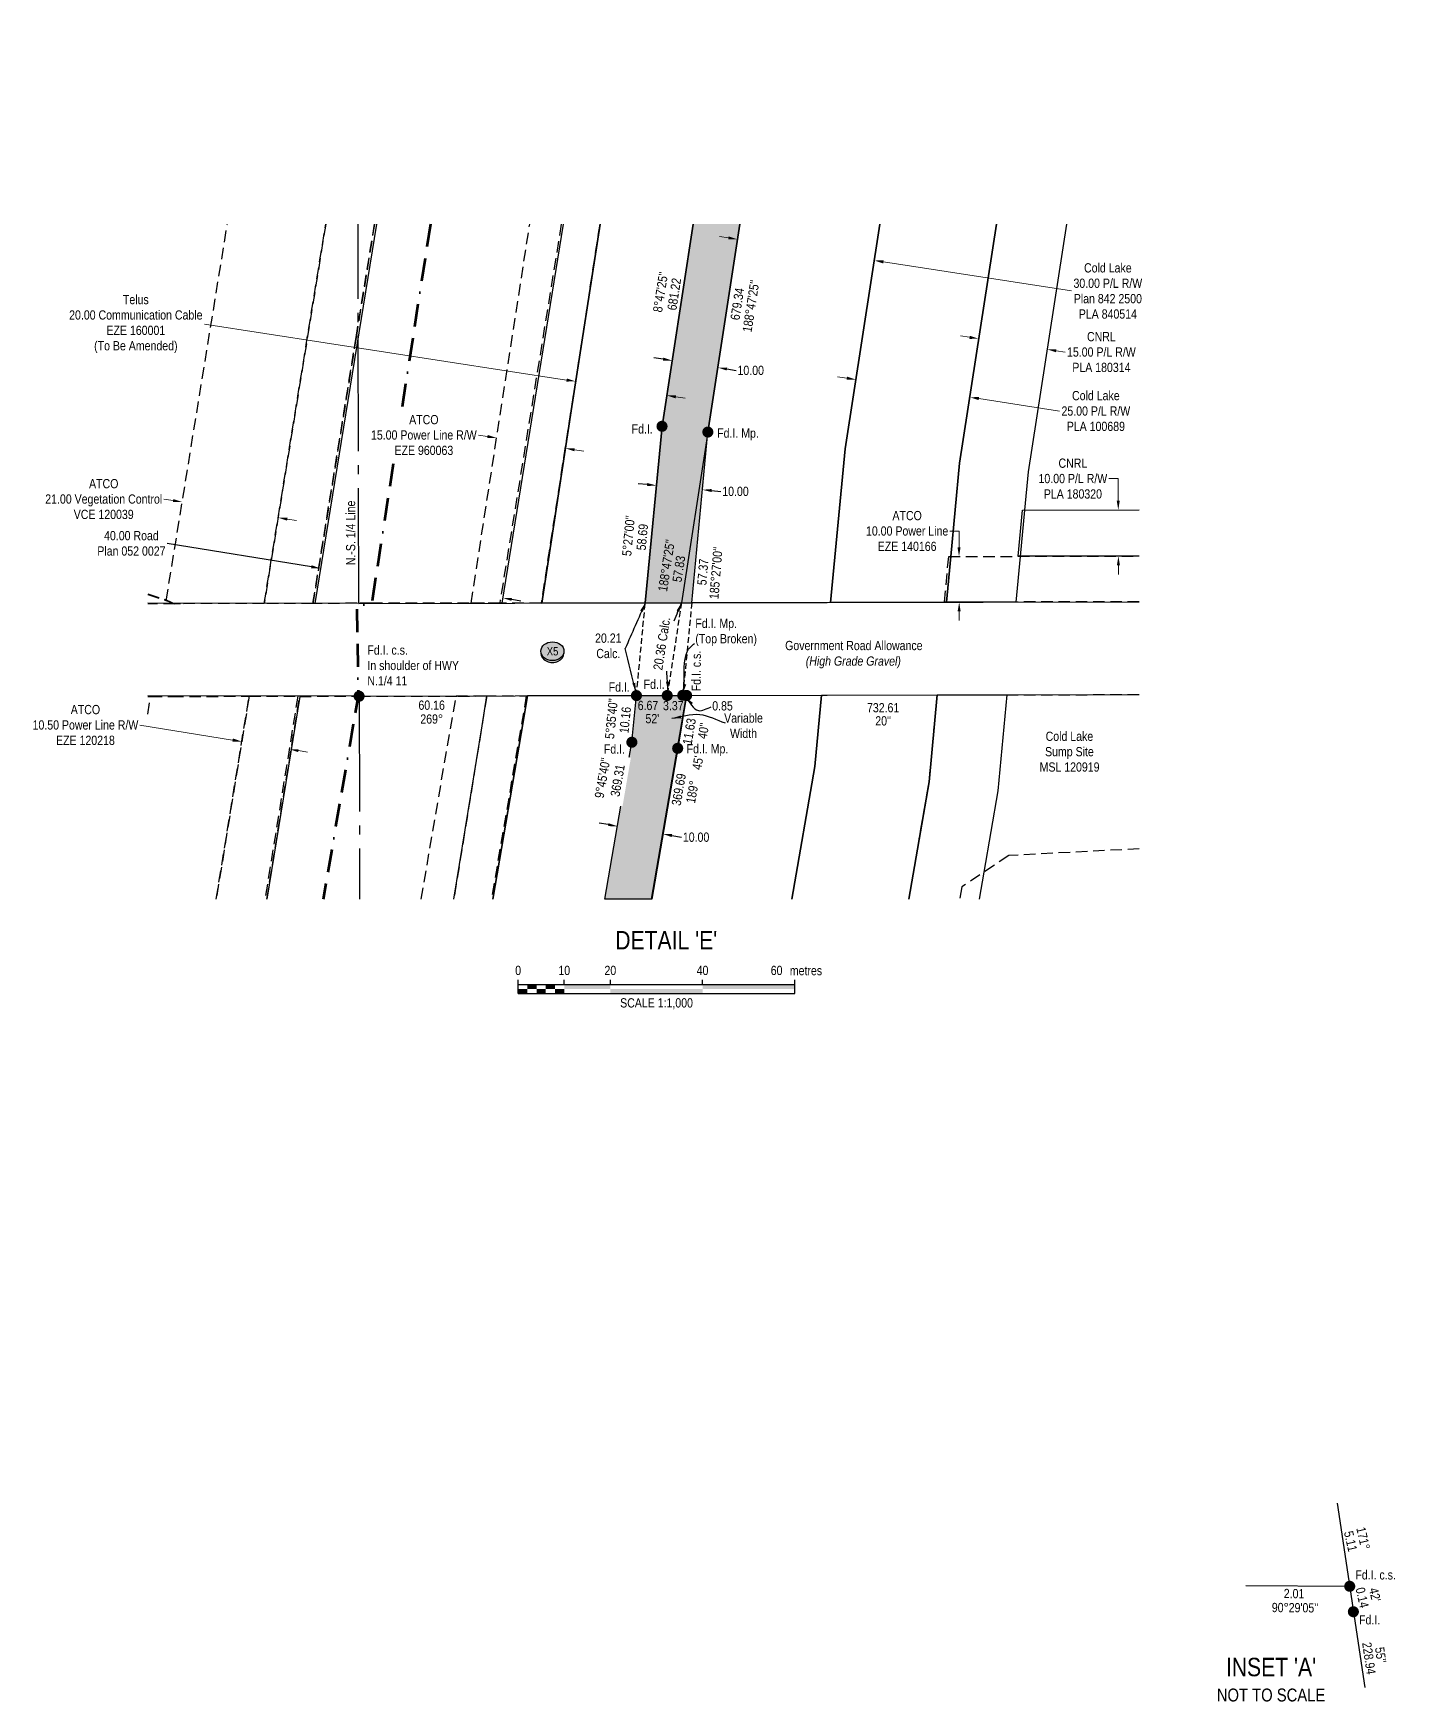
# Model space of a CAD drawing. Extents: x 506429 to 517084, y 6049655 to 6059669.
# Drawn here: x 506539 to 508042, y 6052839 to 6054647 of the extents above; entities that cross this region are included whole.
import ezdxf
from ezdxf.enums import TextEntityAlignment as Align

# ---------------------------------------------------------------- set-up
doc = ezdxf.new("R2010")
doc.units = 0
doc.header["$LTSCALE"] = 5
doc.header["$PDSIZE"] = 0.5
for name, pattern in [('BORDER', [17.5, 5, -2.5, 5, -2.5, 0, -2.5]), ('foc-ACCESSROAD', [3.75, 2.5, -1.25]), ('foc-FLOWLINE', [3.75, 2.5, -1.25]), ('foc-QUARTERLINE', [33, 25, -3, 2, -3]), ('foc-TRAV', [1.875, 1.25, -0.625])]:
    doc.linetypes.add(name, pattern=pattern)
doc.layers.get('Defpoints').update_dxf_attribs({"color": 9})
doc.layers.add('AS-BOUNDARY', color=7, linetype='BORDER', lineweight=60, true_color=0xcc33ff)
for name, color, linetype, lineweight in [('C-EZE-T', 13, 'Continuous', 9), ('F-EZE-T', 190, 'Continuous', 9), ('F-RW-T', 190, 'Continuous', 9), ('F-VCE-T', 190, 'Continuous', 9), ('T-TEXT', 48, 'Continuous', 18)]:
    doc.layers.add(name, color=color, linetype=linetype, lineweight=lineweight)
for name, color, linetype in [('C-RW', 13, 'Continuous'), ('DETAIL-T', 7, 'Continuous'), ('F-AR', 190, 'foc-ACCESSROAD'), ('F-EZE', 190, 'foc-FLOWLINE'), ('F-RW', 190, 'Continuous'), ('F-VCE', 190, 'foc-FLOWLINE'), ('F-WS', 190, 'foc-ACCESSROAD'), ('L-BD', 7, 'Continuous'), ('L-BD1', 253, 'Continuous'), ('L-MON', 1, 'Continuous'), ('L-ROAD-T', 7, 'Continuous'), ('L-SEC', 7, 'Continuous'), ('L-SECQ', 8, 'foc-QUARTERLINE'), ('L-TITLEDB', 4, 'Continuous'), ('L-TITLEDB-T', 4, 'Continuous'), ('P-CROSSINGS', 250, 'Continuous'), ('P-PROPOSED', 10, 'Continuous'), ('P-PROPOSED-H', 21, 'Continuous'), ('P-TRAV', 4, 'foc-TRAV'), ('P-TXT', 4, 'Continuous')]:
    doc.layers.add(name, color=color, linetype=linetype)
doc.styles.add('80', font='ARIALN.TTF', dxfattribs={"height": 10})
doc.styles.add('80CG', font='ARIALN.TTF', dxfattribs={"height": 10})
doc.styles.add('80L', font='ARIALN.TTF', dxfattribs={"height": 10})
doc.styles.add('80LS', font='ARIALNI.TTF', dxfattribs={"height": 10})
doc.styles.add('Crossing', font='ARIALN.TTF', dxfattribs={"height": 10})
doc.dimstyles.new('Compass 5 000', dxfattribs={"dimscale": 5, "dimtxt": 9, "dimasz": 2, "dimexe": 0.2, "dimexo": 0.0625, "dimgap": 0.5, "dimtad": 0, "dimtih": 1, "dimtoh": 1, "dimzin": 0, "dimdsep": 46, "dimtxsty": '80CG', "dimcen": 0.1, "dimse1": 1, "dimse2": 1, "dimclrd": 256, "dimclrt": 256, "dimaunit": 1, "dimadec": 4, "dimazin": 0, "dimtfac": 0.06, "dimtofl": 0, "dimtmove": 0, "dimatfit": 1, "dimfxl": 0.2, "dimtolj": 1, "dimtzin": 0, "dimlwd": -1, "dimarcsym": 0})

# ---------------------------------------------------------------- blocks, each defined once
blk = doc.blocks.new('*D1062')
at = {"layer": 'C-EZE-T', "transparency": 16777216}
for p, q in [((507117, 6054271.4), (506724.6, 6054332.1)), ((507235.4, 6054253.1), (507245.3, 6054251.6))]:
    blk.add_line(p, q, dxfattribs=at)
for points in [[(507117.3, 6054273.1), (507116.8, 6054269.8), (507126.9, 6054269.9)], [(507235.7, 6054254.8), (507235.2, 6054251.5), (507225.6, 6054254.7)]]:
    blk.add_solid(points, dxfattribs=at)
at = {"layer": 'Defpoints', "color": 0, "transparency": 16777216}
for p in [(507128.2, 6054278.3), (507225.6, 6054254.7), (507226.8, 6054263)]:
    blk.add_point(p, dxfattribs=at)
at = {"layer": 'C-EZE-T', "transparency": 16777216, "insert": (506650.2, 6054332.1), "char_height": 10, "attachment_point": 5, "style": '80CG'}
blk.add_mtext('\\A1;Telus\\P20.00 Communication Cable\\PEZE 160001\\P(To Be Amended)', dxfattribs=at)
blk = doc.blocks.new('*D1063')
at = {"layer": 'Defpoints', "color": 0, "transparency": 16777216}
for p in [(507614.8, 6054647.1), (507688.8, 6054635.6), (507637.7, 6054304.7)]:
    blk.add_point(p, dxfattribs=at)
at = {"layer": 'F-RW-T', "transparency": 16777216}
for p, q in [((507553.7, 6054317.7), (507543.9, 6054319.2)), ((507647.5, 6054303.2), (507657.4, 6054301.7))]:
    blk.add_line(p, q, dxfattribs=at)
for points in [[(507554, 6054319.3), (507553.5, 6054316), (507563.6, 6054316.2)], [(507647.8, 6054304.8), (507647.3, 6054301.5), (507637.7, 6054304.7)]]:
    blk.add_solid(points, dxfattribs=at)
at = {"layer": 'F-RW-T', "transparency": 16777216, "insert": (507696.5, 6054301.7), "char_height": 10, "attachment_point": 5, "style": '80CG'}
blk.add_mtext('\\A1;CNRL\\P15.00 P/L R/W\\PPLA 180314', dxfattribs=at)
blk = doc.blocks.new('*D1064')
at = {"layer": 'Defpoints', "color": 0, "transparency": 16777216}
for p in [(507450.4, 6054401.2), (507573.8, 6054382.1), (507553.8, 6054252.8)]:
    blk.add_point(p, dxfattribs=at)
at = {"layer": 'F-RW-T', "transparency": 16777216}
for p, q in [((507420.5, 6054273.4), (507410.6, 6054274.9)), ((507563.7, 6054251.3), (507651, 6054237.8))]:
    blk.add_line(p, q, dxfattribs=at)
for points in [[(507420.8, 6054275.1), (507420.3, 6054271.8), (507430.4, 6054271.9)], [(507564, 6054252.9), (507563.4, 6054249.6), (507553.8, 6054252.8)]]:
    blk.add_solid(points, dxfattribs=at)
at = {"layer": 'F-RW-T', "transparency": 16777216, "insert": (507690.5, 6054237.8), "char_height": 10, "attachment_point": 5, "style": '80CG'}
blk.add_mtext('\\A1;Cold Lake\\P25.00 P/L R/W\\PPLA 100689', dxfattribs=at)
blk = doc.blocks.new('*D1066')
at = {"layer": 'Defpoints', "color": 0, "transparency": 16777216}
for p in [(506870.3, 6054191.1), (507067.7, 6054159), (507047.6, 6054035.4)]:
    blk.add_point(p, dxfattribs=at)
at = {"layer": 'L-TITLEDB-T', "transparency": 16777216}
for p, q in [((506840.4, 6054069), (506684.1, 6054094.4)), ((507057.5, 6054033.8), (507067.3, 6054032.2))]:
    blk.add_line(p, q, dxfattribs=at)
for points in [[(506840.6, 6054070.7), (506840.1, 6054067.4), (506850.2, 6054067.4)], [(507057.7, 6054035.4), (507057.2, 6054032.1), (507047.6, 6054035.4)]]:
    blk.add_solid(points, dxfattribs=at)
at = {"layer": 'L-TITLEDB-T', "transparency": 16777216, "insert": (506645.4, 6054094.4), "char_height": 10, "attachment_point": 5, "style": '80CG'}
blk.add_mtext('\\A1;40.00 Road\\PPlan 052 0027', dxfattribs=at)
blk = doc.blocks.new('*D1067')
at = {"layer": 'Defpoints', "color": 0, "transparency": 16777216}
for p in [(507714.8, 6054130.6), (508392.7, 6054132), (508392.8, 6054082.1)]:
    blk.add_point(p, dxfattribs=at)
at = {"layer": 'F-RW-T', "transparency": 16777216}
for p, q in [((507714.7, 6054164.6), (507704.7, 6054164.6)), ((507714.8, 6054140.6), (507714.7, 6054164.6)), ((507714.9, 6054070.6), (507714.9, 6054060.6))]:
    blk.add_line(p, q, dxfattribs=at)
for points in [[(507716.4, 6054140.6), (507713.1, 6054140.6), (507714.8, 6054130.6)], [(507716.6, 6054070.6), (507713.3, 6054070.6), (507714.9, 6054080.6)]]:
    blk.add_solid(points, dxfattribs=at)
at = {"layer": 'F-RW-T', "transparency": 16777216, "insert": (507665.6, 6054164.6), "char_height": 10, "attachment_point": 5, "style": '80CG'}
blk.add_mtext('\\A1;CNRL\\P10.00 P/L R/W\\PPLA 180320', dxfattribs=at)
blk = doc.blocks.new('*D1065')
at = {"layer": 'Defpoints', "color": 0, "transparency": 16777216}
for p in [(506700.4, 6054139.2), (506696.5, 6054114.9), (506800.5, 6054098)]:
    blk.add_point(p, dxfattribs=at)
at = {"layer": 'F-VCE-T', "transparency": 16777216}
for p, q in [((506690.6, 6054140.8), (506680.7, 6054142.4)), ((506814.4, 6054120.7), (506824.2, 6054119.1))]:
    blk.add_line(p, q, dxfattribs=at)
for points in [[(506690.8, 6054142.4), (506690.3, 6054139.1), (506700.4, 6054139.2)], [(506814.6, 6054122.3), (506814.1, 6054119), (506804.5, 6054122.3)]]:
    blk.add_solid(points, dxfattribs=at)
at = {"layer": 'F-VCE-T', "transparency": 16777216, "insert": (506615.4, 6054142.4), "char_height": 10, "attachment_point": 5, "style": '80CG'}
blk.add_mtext('\\A1;ATCO\\P21.00 Vegetation Control\\PVCE 120039', dxfattribs=at)
blk = doc.blocks.new('fdia')
at = {"color": 255, "const_width": 1}
blk.add_lwpolyline([(-0.5, 0, 1), (0.5, 0, 1)], format="xyb", close=True, dxfattribs=at)
blk = doc.blocks.new('Fdiaa')
blk.add_blockref('fdia', (0, 0))
blk = doc.blocks.new('fdib')
at = {"color": 1, "const_width": 1.6}
blk.add_lwpolyline([(-0.4, 0, 1), (0.4, 0, 1)], format="xyb", close=True, dxfattribs=at)
at = {"color": 1}
blk.add_circle((0, 0), 0.8, dxfattribs=at)
blk = doc.blocks.new('Fdibb')
blk.add_blockref('fdib', (0, 0))
blk = doc.blocks.new('fdicc')
for name in ['Fdibb', 'Fdiaa']:
    blk.add_blockref(name, (0, 0))
blk = doc.blocks.new('FDI')
blk.add_blockref('fdicc', (0, 0))
blk = doc.blocks.new('*D1068')
at = {"layer": 'Defpoints', "color": 0, "transparency": 16777216}
for p in [(506765, 6053879.7), (506757.4, 6053832.8), (506808.8, 6053824.5)]:
    blk.add_point(p, dxfattribs=at)
at = {"layer": 'F-EZE-T', "transparency": 16777216}
for p, q in [((506755.1, 6053881.3), (506654.7, 6053897.6)), ((506826.3, 6053869.8), (506836.2, 6053868.2))]:
    blk.add_line(p, q, dxfattribs=at)
for points in [[(506755.4, 6053883), (506754.9, 6053879.7), (506765, 6053879.7)], [(506826.6, 6053871.4), (506826, 6053868.2), (506816.4, 6053871.4)]]:
    blk.add_solid(points, dxfattribs=at)
at = {"layer": 'F-EZE-T', "transparency": 16777216, "insert": (506595.6, 6053897.6), "char_height": 10, "attachment_point": 5, "style": '80CG'}
blk.add_mtext('\\A1;ATCO\\P10.50 Power Line R/W\\PEZE 120218', dxfattribs=at)
blk = doc.blocks.new('*D1069')
at = {"layer": 'Defpoints', "color": 0, "transparency": 16777216}
for p in [(507299.8, 6054407.4), (507450.4, 6054400.9), (507447.8, 6054384.5)]:
    blk.add_point(p, dxfattribs=at)
at = {"layer": 'F-RW-T', "transparency": 16777216}
for p, q in [((507292.4, 6054425.4), (507282.6, 6054426.9)), ((507460.3, 6054399.4), (507664.1, 6054367.9))]:
    blk.add_line(p, q, dxfattribs=at)
for points in [[(507292.7, 6054427), (507292.2, 6054423.7), (507302.3, 6054423.8)], [(507460.5, 6054401.1), (507460, 6054397.8), (507450.4, 6054400.9)]]:
    blk.add_solid(points, dxfattribs=at)
at = {"layer": 'F-RW-T', "transparency": 16777216, "insert": (507703.5, 6054367.9), "char_height": 10, "attachment_point": 5, "style": '80CG'}
blk.add_mtext('\\A1;Cold Lake\\P30.00 P/L R/W\\PPlan 842 2500\\PPLA 840514', dxfattribs=at)
blk = doc.blocks.new('*D1072')
at = {"layer": 'Defpoints', "color": 0, "transparency": 16777216}
for p in [(507280.8, 6054284.9), (507229.5, 6054279.9), (507278.9, 6054272.3)]:
    blk.add_point(p, dxfattribs=at)
at = {"layer": 'P-TXT', "transparency": 16777216}
for p, q in [((507221.5, 6054294.1), (507211.6, 6054295.6)), ((507290.7, 6054283.4), (507300.6, 6054281.8))]:
    blk.add_line(p, q, dxfattribs=at)
for points in [[(507221.8, 6054295.7), (507221.3, 6054292.4), (507231.4, 6054292.5)], [(507291, 6054285), (507290.5, 6054281.7), (507280.8, 6054284.9)]]:
    blk.add_solid(points, dxfattribs=at)
at = {"layer": 'P-TXT', "transparency": 16777216, "insert": (507316.5, 6054281.8), "char_height": 10, "attachment_point": 5, "style": '80CG'}
blk.add_mtext('\\A1;10.00', dxfattribs=at)
blk = doc.blocks.new('*D1073')
at = {"layer": 'Defpoints', "color": 0, "transparency": 16777216}
for p in [(507172, 6053787.9), (507167.8, 6053763), (507217, 6053754.5)]:
    blk.add_point(p, dxfattribs=at)
at = {"layer": 'P-TXT', "transparency": 16777216}
for p, q in [((507162.2, 6053789.6), (507152.3, 6053791.3)), ((507231.1, 6053777.8), (507241.4, 6053776))]:
    blk.add_line(p, q, dxfattribs=at)
for points in [[(507162.5, 6053791.2), (507161.9, 6053788), (507172, 6053787.9)], [(507231.4, 6053779.4), (507230.8, 6053776.2), (507221.3, 6053779.5)]]:
    blk.add_solid(points, dxfattribs=at)
at = {"layer": 'P-TXT', "transparency": 16777216, "insert": (507257.3, 6053776), "char_height": 10, "attachment_point": 5, "style": '80CG'}
blk.add_mtext('\\A1;10.00', dxfattribs=at)
blk = doc.blocks.new('*D1074')
at = {"layer": 'Defpoints', "color": 0, "transparency": 16777216}
for p in [(507045, 6054233.3), (507119.5, 6054222), (507041.2, 6054208.7)]:
    blk.add_point(p, dxfattribs=at)
at = {"layer": 'F-RW-T', "transparency": 16777216}
for p, q in [((507031.4, 6054210.3), (507021.5, 6054211.8)), ((507125.6, 6054195.9), (507135.5, 6054194.3))]:
    blk.add_line(p, q, dxfattribs=at)
for points in [[(507031.6, 6054211.9), (507031.1, 6054208.6), (507041.2, 6054208.7)], [(507125.9, 6054197.5), (507125.4, 6054194.2), (507115.8, 6054197.4)]]:
    blk.add_solid(points, dxfattribs=at)
at = {"layer": 'F-RW-T', "transparency": 16777216, "insert": (506962.3, 6054211.8), "char_height": 10, "attachment_point": 5, "style": '80CG', "bg_fill": 3, "box_fill_scale": 1.1, "bg_fill_color": 256, "bg_fill_true_color": 13158600, "bg_fill_transparency": 0}
blk.add_mtext('\\A1;ATCO\\P15.00 Power Line R/W\\PEZE 960063', dxfattribs=at)
blk = doc.blocks.new('*D1075')
at = {"layer": 'Defpoints', "color": 0, "transparency": 16777216}
for p in [(507542.2, 6054080.2), (507570.4, 6054080.3), (507570.5, 6054030.8)]:
    blk.add_point(p, dxfattribs=at)
at = {"layer": 'F-EZE-T', "transparency": 16777216}
for p, q in [((507542.2, 6054107.8), (507532.2, 6054107.8)), ((507542.2, 6054090.2), (507542.2, 6054107.8)), ((507542.4, 6054020.7), (507542.4, 6054010.7))]:
    blk.add_line(p, q, dxfattribs=at)
for points in [[(507543.9, 6054090.2), (507540.6, 6054090.2), (507542.2, 6054080.2)], [(507544, 6054020.7), (507540.7, 6054020.7), (507542.4, 6054030.7)]]:
    blk.add_solid(points, dxfattribs=at)
at = {"layer": 'F-EZE-T', "transparency": 16777216, "insert": (507486, 6054107.8), "char_height": 10, "attachment_point": 5, "style": '80CG'}
blk.add_mtext('\\A1;ATCO\\P10.00 Power Line\\PEZE 140166', dxfattribs=at)
blk = doc.blocks.new('*U1061')
at = {"color": 0}
for p, q in [((-150, 0), (-150, 15)), ((-150, 10), (150.2, 10)), ((-150, 0), (150.2, 0)), ((-100, 10), (-100, 15)), ((-50, 10), (-50, 15)), ((50, 10), (50, 15)), ((150.2, 0), (150.2, 15))]:
    blk.add_line(p, q, dxfattribs=at)
for points in [[(-150, 5), (-140, 5), (-150, 0), (-140, 0)], [(-140, 10), (-130, 10), (-140, 5), (-130, 5)], [(-130, 5), (-120, 5), (-130, 0), (-120, 0)], [(-120, 10), (-110, 10), (-120, 5), (-110, 5)], [(-110, 5), (-100, 5), (-110, 0), (-100, 0)], [(-100, 10), (-50, 10), (-100, 5), (-50, 5)], [(-50, 5), (50, 5), (-50, 0), (50, 0)], [(50, 10), (150.2, 10), (50, 5), (150.2, 5)]]:
    blk.add_solid(points, dxfattribs=at)
at = {"color": 0, "style": '80'}
blk.add_text('metres', height=10, dxfattribs=at).set_placement((162.2, 20), align=Align.CENTER)
at = {"color": 0, "char_height": 10, "style": '80'}
for s, insert, attachment_point in [('0', (-150, 30.2), 2), ('10', (-100, 30.2), 2), ('20', (-50, 30.2), 2), ('40', (50, 30.2), 2), ('60', (136.7, 30.2), 3), ('SCALE 1:1,000', (0.1, -5), 2)]:
    blk.add_mtext(s, dxfattribs=dict(at, insert=insert, attachment_point=attachment_point))
blk = doc.blocks.new('xing2')
h = blk.add_hatch(color=50)
h.dxf.hatch_style = 1
edge = h.paths.add_edge_path()
edge.add_ellipse((0, 0), major_axis=(-12.5, 0), ratio=0.816297, start_angle=0, end_angle=360)
h = blk.add_hatch(color=250)
h.dxf.hatch_style = 1
edge = h.paths.add_edge_path()
edge.add_ellipse((0, -2), major_axis=(-12.5, 0), ratio=0.816297, start_angle=0, end_angle=180)
edge.add_line((12.5, -2), (12.5, 0))
edge.add_ellipse((0, 0), major_axis=(-12.5, 0), ratio=0.816297, start_angle=0, end_angle=180, ccw=False)
edge.add_line((-12.5, 0), (-12.5, -2))
at = {"color": 250}
blk.add_ellipse((0, 0), major_axis=(-12.5, 0), ratio=0.816297, dxfattribs=at)
blk.add_ellipse((0, -2), major_axis=(-12.5, 0), ratio=0.816297, start_param=0, end_param=3.141593, dxfattribs=at)
at = {"color": 250, "style": 'Crossing'}
blk.add_attdef('CROSSING', text='', height=9, dxfattribs=at).set_placement((0.1, 0), align=Align.MIDDLE_CENTER)
at = {"color": 250, "style": 'Crossing', "flags": 1}
for tag, p in [('OWNER', (0.1, -12.5)), ('DESCRIPTION', (0.1, -25.8)), ('LOCATION', (0.1, -39.3)), ('DWG_REF', (0.1, -52.8))]:
    blk.add_attdef(tag, text='', height=9, dxfattribs=at).set_placement(p, align=Align.MIDDLE_CENTER)
blk = doc.blocks.new('*D1291')
at = {"layer": 'Defpoints', "color": 0, "transparency": 16777216}
for p in [(507214, 6054154), (507263.9, 6054149.3), (507264.2, 6054152.5)]:
    blk.add_point(p, dxfattribs=at)
at = {"layer": 'P-TXT', "transparency": 16777216}
for p, q in [((507204.3, 6054158.2), (507194.4, 6054159.1)), ((507274.1, 6054151.6), (507284.1, 6054150.7))]:
    blk.add_line(p, q, dxfattribs=at)
for points in [[(507204.5, 6054159.8), (507204.2, 6054156.5), (507214.3, 6054157.2)], [(507274.3, 6054153.3), (507274, 6054150), (507264.2, 6054152.5)]]:
    blk.add_solid(points, dxfattribs=at)
at = {"layer": 'P-TXT', "transparency": 16777216, "insert": (507300, 6054150.7), "char_height": 10, "attachment_point": 5, "style": '80CG'}
blk.add_mtext('\\A1;10.00', dxfattribs=at)

msp = doc.modelspace()

# ---------------------------------------------------------------- hatches: boundary and pattern name
at = {"layer": 'P-PROPOSED-H'}
h = msp.add_hatch(color=256, dxfattribs=at)
h.dxf.hatch_style = 1
h.paths.add_polyline_path([(507304.877, 6054440.329), (507254.264, 6054440.329), (507220.39, 6054221.288), (507202.217, 6054029.962), (507252.7, 6054030.085), (507270.045, 6054215.061)])
h = msp.add_hatch(color=256, dxfattribs=at)
h.dxf.hatch_style = 1
h.paths.add_polyline_path([(507237.356, 6053872.335), (507247.077, 6053929.607), (507226.002, 6053929.567), (507192.668, 6053929.442), (507187.721, 6053878.912), (507158.438, 6053708.705), (507209.235, 6053708.705)])

# ---------------------------------------------------------------- linework, layer by layer
at = {"layer": 'AS-BOUNDARY', "flags": 128}
msp.add_lwpolyline([(506969.355, 6054440.329), (506905.602, 6054028.291), (506889.751, 6054028.263), (506891.038, 6053928.997), (506853.214, 6053708.705)], dxfattribs=at)
at = {"layer": 'C-RW'}
for p, q in [((507069.951, 6053900.944), (507074.539, 6053929.178)), ((507074.539, 6053929.178), (507247.069, 6053929.561)), ((507247.069, 6053929.561), (507237.356, 6053872.335)), ((507036.872, 6053708.705), (507069.951, 6053900.944)), ((507237.356, 6053872.335), (507209.201, 6053708.705)), ((507853.157, 6052965.208), (507965.407, 6052964.259))]:
    msp.add_line(p, q, dxfattribs=at)
at = {"layer": 'C-RW', "flags": 128}
for points in [[(507304.877, 6054440.329), (507270.045, 6054215.061), (507241.503, 6054030.05), (507090.148, 6054029.713), (507121.953, 6054237.959), (507153.244, 6054440.329)], [(507153.244, 6054440.329), (507121.953, 6054237.959), (507090.148, 6054029.713), (507202.217, 6054029.962), (507220.39, 6054221.288), (507254.264, 6054440.329)], [(507158.438, 6053708.705), (507187.721, 6053878.912), (507192.668, 6053929.442), (507074.539, 6053929.178), (507069.951, 6053900.944), (507036.872, 6053708.705)]]:
    msp.add_lwpolyline(points, dxfattribs=at)
at = {"layer": 'F-AR'}
for points in [[(507111.242, 6054440.329), (507044.531, 6054029.776), (507011.322, 6054029.713), (506905.599, 6054029.508), (506889.758, 6054029.478), (506842.135, 6054029.37), (506888.896, 6054317.489), (506908.832, 6054440.329)], [(506663.123, 6054039.703), (506683.215, 6054033.159), (506692.5, 6054029.035), (506663.123, 6054028.969)], [(506663.123, 6054039.159), (506683.098, 6054032.495), (506692.5, 6054029.035), (506663.123, 6054028.968)], [(506792.178, 6053708.705), (506827.824, 6053928.627), (506892.144, 6053928.775), (506999.344, 6053928.983), (507030.417, 6053929.044), (506994.747, 6053708.705)]]:
    msp.add_lwpolyline(points, dxfattribs=at)
at = {"layer": 'F-EZE'}
for points in [[(506908.834, 6054440.329), (506888.898, 6054317.489), (506842.135, 6054029.37), (506789.286, 6054029.253), (506856.021, 6054440.329)], [(507152.846, 6054440.329), (507089.316, 6054029.767), (507046.683, 6054029.682), (507013.474, 6054029.619), (507077.024, 6054440.329)], [(507737.463, 6054031.15), (507526.345, 6054030.719), (507531.031, 6054080.221), (507737.463, 6054080.66)], [(506737.262, 6053708.705), (506772.984, 6053928.73), (506825.738, 6053928.848), (506790.056, 6053708.705)], [(506959.377, 6053708.705), (506997.258, 6053929.2), (507028.331, 6053929.261), (507073.31, 6053929.346), (507035.415, 6053708.705)]]:
    msp.add_lwpolyline(points, dxfattribs=at)
at = {"layer": 'F-RW'}
for points in [[(507456.458, 6054440.329), (507418.789, 6054196.731), (507403.039, 6054030.383), (507252.7, 6054030.085), (507270.045, 6054215.06), (507304.873, 6054440.329)], [(507582.82, 6054440.329), (507542.76, 6054181.288), (507533.183, 6054080.127), (507528.497, 6054030.625), (507403.039, 6054030.383), (507418.789, 6054196.731), (507456.458, 6054440.329)], [(507658.636, 6054440.329), (507617.147, 6054172.023), (507613.188, 6054130.248), (507608.456, 6054080.286), (507603.772, 6054030.774), (507528.497, 6054030.625), (507533.183, 6054080.127), (507542.763, 6054181.288), (507582.822, 6054440.329)], [(507737.463, 6054080.659), (507606.304, 6054080.38), (507611.036, 6054130.341), (507737.463, 6054130.614)], [(507209.123, 6053708.705), (507237.259, 6053872.46), (507247.077, 6053929.607), (507393.22, 6053929.893), (507385.918, 6053852.619), (507361.19, 6053708.705)], [(507361.19, 6053708.705), (507385.918, 6053852.619), (507393.22, 6053929.893), (507518.676, 6053930.139), (507509.794, 6053836.091), (507487.903, 6053708.705)], [(507487.9, 6053708.705), (507509.794, 6053836.113), (507518.676, 6053930.139), (507593.95, 6053930.287), (507584.116, 6053826.267), (507568.944, 6053737.96), (507563.917, 6053708.705)]]:
    msp.add_lwpolyline(points, dxfattribs=at)
at = {"layer": 'F-VCE'}
for points in [[(506856.02, 6054440.329), (506789.286, 6054029.253), (506698.507, 6054029.048), (506694.968, 6054029.042), (506692.5, 6054029.035), (506683.078, 6054032.298), (506749.371, 6054440.329)], [(506663.123, 6053909.386), (506666.227, 6053928.488), (506689.434, 6053928.54), (506772.982, 6053928.727), (506737.261, 6053708.705)]]:
    msp.add_lwpolyline(points, dxfattribs=at)
at = {"layer": 'F-WS'}
for points in [[(506663.123, 6053928.481), (506666.227, 6053928.488), (506689.434, 6053928.54), (506772.984, 6053928.73), (506825.738, 6053928.848), (506790.056, 6053708.705)], [(507487.903, 6053708.705), (507509.794, 6053836.091), (507518.676, 6053930.139), (507737.463, 6053930.571)], [(507737.463, 6053763.44), (507596.115, 6053756.124), (507545.204, 6053722.088), (507542.789, 6053708.705)]]:
    msp.add_lwpolyline(points, dxfattribs=at)
at = {"layer": 'L-BD'}
msp.add_line((506892.157, 6053928.772), (507737.463, 6053930.652), dxfattribs=at)
at = {"layer": 'L-SEC'}
for p, q in [((506892.269, 6054029.273), (506663.123, 6054029.528)), ((506891.934, 6054029.273), (507737.463, 6054031.153)), ((506892.157, 6053928.772), (506663.123, 6053929.028)), ((506892.157, 6053928.772), (507737.463, 6053930.652))]:
    msp.add_line(p, q, dxfattribs=at)
at = {"layer": 'L-SECQ'}
for p, q in [((506891.935, 6054029.273, 0.02), (506891.027, 6054440.329, 0.101)), ((506892.157, 6053928.772), (506892.743, 6053708.705))]:
    msp.add_line(p, q, dxfattribs=at)
at = {"layer": 'L-TITLEDB'}
for points in [[(506910.946, 6054440.329), (506844.156, 6054029.166)], [(507113.367, 6054440.329), (507046.65, 6054029.617)], [(506827.859, 6053928.844), (506827.824, 6053928.627), (506792.082, 6053708.705)], [(507030.319, 6053929.08), (507025.041, 6053896.591), (506994.506, 6053708.705)]]:
    msp.add_lwpolyline(points, dxfattribs=at)
at = {"layer": 'P-PROPOSED'}
msp.add_line((507951.928, 6053054.345), (507981.793, 6052854.737), dxfattribs=at)
at = {"layer": 'P-PROPOSED', "flags": 128}
for points in [[(507254.264, 6054440.329), (507220.39, 6054221.288), (507202.217, 6054029.962), (507252.7, 6054030.085), (507270.045, 6054215.061), (507304.877, 6054440.329)], [(507158.438, 6053708.705), (507187.721, 6053878.912), (507192.668, 6053929.442), (507226.002, 6053929.567), (507247.077, 6053929.607), (507237.356, 6053872.335), (507209.235, 6053708.705)]]:
    msp.add_lwpolyline(points, dxfattribs=at)
at = {"layer": 'P-PROPOSED-H', "flags": 128}
msp.add_lwpolyline([(507209.235, 6053708.705), (507158.438, 6053708.705)], dxfattribs=at)
at = {"layer": 'P-TRAV'}
for p, q in [((507192.668, 6053929.442), (507202.217, 6054029.962)), ((507241.503, 6054030.05), (507226.002, 6053929.567)), ((507252.7, 6054030.085), (507242.834, 6053929.777)), ((507237.356, 6053872.335), (507209.235, 6053708.705))]:
    msp.add_line(p, q, dxfattribs=at)

# ---------------------------------------------------------------- block references
at = {"layer": 'DETAIL-T', "xscale": 0.9990104649161125, "yscale": 0.9990104649161125, "zscale": 0.9990104649161125}
msp.add_blockref('*U1061', (507214.347, 6053606.491), dxfattribs=at)
at = {"layer": 'L-MON'}
for p, xscale, yscale, zscale in [((507220.39, 6054221.288), 4.995052324580574, 4.995052324580574, 4.995052324580574), ((507270.045, 6054215.061), 4.995052324580578, 4.995052324580578, 4.995052324580578), ((506892.157, 6053928.772), 4.995052324580578, 4.995052324580578, 4.995052324580578), ((507192.668, 6053929.442), 4.995052324580574, 4.995052324580574, 4.995052324580574), ((507226.002, 6053929.567), 4.995052324580578, 4.995052324580578, 4.995052324580578), ((507242.834, 6053929.777), 4.995052324580578, 4.995052324580578, 4.995052324580578), ((507247.077, 6053929.607), 4.995052324580578, 4.995052324580578, 4.995052324580578), ((507237.356, 6053872.335), 4.995052324580578, 4.995052324580578, 4.995052324580578), ((507965.598, 6052964.275), 4.99752555000001, 4.99752555000001, 4.99752555000001), ((507969.53, 6052936.699), 4.99752555000001, 4.99752555000001, 4.99752555000001)]:
    msp.add_blockref('FDI', p, dxfattribs=dict(at, xscale=xscale, yscale=yscale, zscale=zscale))
at = {"layer": 'P-CROSSINGS', "xscale": 0.9990104649161125, "yscale": 0.9990104649161125, "zscale": 0.9990104649161125}
msp.add_blockref('xing2', (507101.653, 6053977.522), dxfattribs=at).add_auto_attribs({'CROSSING': 'X5'})

# ---------------------------------------------------------------- texts
at = {"layer": 'DETAIL-T', "color": 3, "attachment_point": 5, "style": '80CG'}
for s, insert, char_height, width in [("DETAIL 'E'", (507224.996, 6053664.381), 19.9802, 223.63651), ("INSET 'A'\\P{\\H0.7x;NOT TO SCALE}", (507880.323, 6052863.044), 19.98021, 116.85915)]:
    msp.add_mtext(s, dxfattribs=dict(at, insert=insert, char_height=char_height, width=width))
at = {"layer": 'F-RW-T', "insert": (507629.266, 6053890.396), "char_height": 9.99505, "attachment_point": 1, "style": '80L'}
msp.add_mtext_dynamic_manual_height_columns('\\pi6.8225;Cold Lake\\P\\pi6.1748;Sump Site\\P\\pi0.29775;MSL 120919', width=64.15884, gutter_width=50, heights=[0], dxfattribs=at)
at = {"layer": 'L-BD', "style": '80L'}
for s, rotation, p in [("188°47'25''", 81.2104, (507316.729, 6054351.539)), ('679.34', 81.2104, (507301.92, 6054353.829)), ("188°47'25''", 81.2301, (507225.185, 6054070.419)), ("185°27'00''", 85.3997, (507278.776, 6054062.263)), ('57.83', 81.2301, (507238.608, 6054066.779)), ('57.37', 85.3997, (507264.586, 6054063.405)), ('60.16', 0.1277, (506970.77, 6053919.099)), ('732.61', 0.1267, (507459.984, 6053916.337)), ('269°', 0.1277, (506970.804, 6053904.114)), ("52'", 0.2148, (507209.92, 6053904.509)), ('11.63', 80.3675, (507249.905, 6053890.637)), ("20''", 0.1267, (507460.015, 6053902.101)), ("40''", 80.2369, (507265.188, 6053891.259)), ("45'", 80.2369, (507259.214, 6053856.614)), ('369.69', 80.2369, (507238.5, 6053827.673)), ('189°', 80.2369, (507253.268, 6053825.131)), ('5.11', 282.7113, (507966.53, 6053013.085)), ('171°', 282.7113, (507980.286, 6053016.321)), ('0.14', 282.7113, (507979.186, 6052951.995)), ("90°29'05''", 359.5159, (507906.348, 6052941.127)), ('2.01', 359.5159, (507905.278, 6052956.37)), ("42'", 282.7113, (507992.942, 6052955.231)), ('228.94', 278.2792, (507986.479, 6052886.277)), ("55''", 278.2792, (507999.031, 6052889.82))]:
    msp.add_text(s, height=9.9901, rotation=rotation, dxfattribs=at).set_placement(p, align=Align.MIDDLE)
for s, p in [('6.67', (507205.175, 6053918.791)), ('3.37', (507232.626, 6053918.634)), ('0.85', (507285.933, 6053918.375))]:
    msp.add_text(s, height=9.9901, dxfattribs=at).set_placement(p, align=Align.MIDDLE)
at = {"layer": 'L-BD', "char_height": 9.9901, "attachment_point": 2, "style": '80L'}
for s, insert, width, rotation in [('20.36 Calc.', (507215.144, 6053986.54), 58.60036, 81.230099), ('20.21\\PCalc.', (507162.161, 6053996.728), 28.66415, 0.1277)]:
    msp.add_mtext(s, dxfattribs=dict(at, insert=insert, width=width, rotation=rotation))
at = {"layer": 'L-BD1', "style": '80L'}
for s, rotation, p in [("8°47'25''", 81.209, (507218.763, 6054366.761)), ('681.22', 81.209, (507233.572, 6054364.471)), ("5°27'00''", 84.574, (507184.03, 6054102.618)), ('58.69', 84.574, (507198.948, 6054101.201)), ("5°35'40''", 84.4078, (507165.545, 6053904.466)), ('10.16', 84.4078, (507180.459, 6053903.006))]:
    msp.add_text(s, height=9.9901, rotation=rotation, dxfattribs=at).set_placement(p, align=Align.MIDDLE)
at = {"layer": 'L-MON', "attachment_point": 1, "style": '80L'}
for s, width, insert, char_height in [('Fd.I.', 22.04407, (507187.447, 6054223.428), 9.9901), ('Fd.I. Mp.', 44.3292, (507280.152, 6054218.919), 9.9901), ('Fd.I. Mp.\\P(Top Broken)', 74.56615, (507256.453, 6054012.771), 9.9901), ('Fd.I. c.s.\\PIn shoulder of HWY\\PN.1/4 11', 102.48739, (506901.136, 6053983.786), 9.9901), ('Fd.I.', 22.04407, (507162.551, 6053943.724), 9.9901), ('Fd.I.', 22.04407, (507200.425, 6053946.755), 9.9901), ('Fd.I. Mp.', 44.3292, (507247.036, 6053876.849), 9.9901), ('Fd.I. c.s.', 95.18849, (507971.703, 6052981.656), 9.9951), ('Fd.I.', 44.3292, (507975.742, 6052932.988), 9.9951)]:
    msp.add_mtext_dynamic_manual_height_columns(s, width=width, gutter_width=50, heights=[0], dxfattribs=dict(at, insert=insert, char_height=char_height))
at = {"layer": 'L-MON', "insert": (507252.432, 6053934.137), "char_height": 9.9901, "attachment_point": 1, "rotation": 90, "style": '80L'}
msp.add_mtext_dynamic_manual_height_columns('Fd.I. c.s.', width=44.3292, gutter_width=50, heights=[0], dxfattribs=at)
at = {"layer": 'L-ROAD-T', "style": '80L'}
msp.add_text('Government Road Allowance', height=9.99505, dxfattribs=at).set_placement((507428.272, 6053983.739), align=Align.MIDDLE_CENTER)
at = {"layer": 'P-TXT', "insert": (507308.7, 6053896.754), "char_height": 9.9901, "width": 26.84926, "attachment_point": 5, "style": '80CG'}
msp.add_mtext('\\A1;Variable Width', dxfattribs=at)
at = {"layer": 'T-TEXT', "style": '80LS'}
msp.add_text('(High Grade Gravel)', height=9.9901, rotation=359.935, dxfattribs=at).set_placement((507427.678, 6053966.891), align=Align.MIDDLE_CENTER)

# ---------------------------------------------------------------- dimensions: what is measured, and where the dimension line sits
at = {"layer": 'C-EZE-T'}
dim = msp.add_linear_dim(base=(507225.55, 6054254.654), p1=(507128.19, 6054278.292), p2=(507226.847, 6054263.039), angle=351.211175, text='Telus\\P20.00 Communication Cable\\PEZE 160001\\P(To Be Amended)', dimstyle='Compass 5 000', dxfattribs=at)
dim.commit()
dim.dimension.update_dxf_attribs({"geometry": '*D1062', "text_midpoint": (506650.219, 6054332.108), "dimtype": 161})
at = {"layer": 'F-EZE-T'}
for base, p1, p2, angle, text, picture, middle in [((507542.245, 6054080.242), (507570.533, 6054030.781), (507570.422, 6054080.305), 90.127393, 'ATCO\\P10.00 Power Line\\PEZE 140166', '*D1075', (507485.966, 6054107.797)), ((506765.019, 6053879.733), (506808.826, 6053824.508), (506757.416, 6053832.843), 170.790454, 'ATCO\\P10.50 Power Line R/W\\PEZE 120218', '*D1068', (506595.589, 6053897.615))]:
    dim = msp.add_linear_dim(base=base, p1=p1, p2=p2, angle=angle, text=text, dimstyle='Compass 5 000', dxfattribs=at)
    dim.commit()
    dim.dimension.update_dxf_attribs({"geometry": picture, "text_midpoint": middle, "dimtype": 161})
at = {"layer": 'F-RW-T'}
for base, p1, p2, angle, text, picture, middle in [((507637.665, 6054304.714), (507614.791, 6054647.07), (507688.834, 6054635.621), 351.209765, 'CNRL\\P15.00 P/L R/W\\PPLA 180314', '*D1063', (507696.516, 6054301.658)), ((507450.368, 6054400.949), (507299.779, 6054407.383), (507447.823, 6054384.491), 351.2097, 'Cold Lake\\P30.00 P/L R/W\\PPlan 842 2500\\PPLA 840514', '*D1069', (507703.55, 6054367.902)), ((507553.82, 6054252.8), (507450.408, 6054401.21), (507573.819, 6054382.125), 351.209189, 'Cold Lake\\P25.00 P/L R/W\\PPLA 100689', '*D1064', (507690.523, 6054237.775)), ((507714.788, 6054130.565), (508392.795, 6054082.053), (508392.687, 6054132.027), 90.123582, 'CNRL\\P10.00 P/L R/W\\PPLA 180320', '*D1067', (507665.628, 6054164.607))]:
    dim = msp.add_linear_dim(base=base, p1=p1, p2=p2, angle=angle, text=text, dimstyle='Compass 5 000', dxfattribs=at)
    dim.commit()
    dim.dimension.update_dxf_attribs({"geometry": picture, "text_midpoint": middle, "dimtype": 161})
at = {"layer": 'F-VCE-T'}
dim = msp.add_linear_dim(base=(506700.445, 6054139.189), p1=(506800.546, 6054098.037), p2=(506696.505, 6054114.941), angle=170.772059, text='ATCO\\P21.00 Vegetation Control\\PVCE 120039', dimstyle='Compass 5 000', dxfattribs=at)
dim.commit()
dim.dimension.update_dxf_attribs({"geometry": '*D1065', "text_midpoint": (506615.407, 6054142.397), "dimtype": 161})
at = {"layer": 'P-TXT'}
for base, p1, p2, angle, picture, middle in [((507280.844, 6054284.901), (507229.461, 6054279.948), (507278.896, 6054272.303), 351.209002, '*D1072', (507316.547, 6054281.844)), ((507264.183, 6054152.544), (507213.999, 6054154.006), (507263.882, 6054149.328), 354.643203, '*D1291', (507300.034, 6054150.676)), ((507172.047, 6053787.918), (507216.994, 6053754.52), (507167.771, 6053762.951), 170.280466, '*D1073', (507257.327, 6053776.041))]:
    dim = msp.add_linear_dim(base=base, p1=p1, p2=p2, angle=angle, text='10.00', dimstyle='Compass 5 000', dxfattribs=at)
    dim.commit()
    dim.dimension.update_dxf_attribs({"geometry": picture, "text_midpoint": middle, "dimtype": 161})

# ---------------------------------------------------------------- leaders
at = {"layer": 'L-BD', "path_type": 1}
for points in [[(507202.217, 6054029.962), (507180.531, 6053980.437)], [(507241.503, 6054030.05), (507233.125, 6054010.225)], [(507192.203, 6053933.271), (507180.531, 6053980.606)], [(507226.963, 6053934.519), (507225.566, 6053955.85)], [(507245.782, 6053927.58), (507259.754, 6053913.217), (507273.807, 6053917.127)]]:
    msp.add_leader(points, dimstyle='Compass 5 000', override={"dimgap": 0.5, "dimtad": 0}, dxfattribs=at)
at = {"layer": 'L-MON', "path_type": 1}
msp.add_leader([(507243.098, 6053932.104), (507253.495, 6053984.259), (507255.738, 6053985.889)], dimstyle='Compass 5 000', override={"dimgap": 0.5, "dimtad": 0}, dxfattribs=at)
at = {"layer": 'P-TXT', "path_type": 1}
msp.add_leader([(507231.063, 6053904.874), (507261.18, 6053909.067), (507288.75, 6053899.933)], dimstyle='Compass 5 000', override={"dimgap": 0.5, "dimtad": 0}, dxfattribs=at)

# ---------------------------------------------------------------- next in the draw order: texts
at = {"layer": 'L-BD1', "insert": (507150.917, 6053841.113), "char_height": 9.9901, "width": 43.5221, "attachment_point": 2, "rotation": 80.2382, "style": '80L', "bg_fill": 2}
msp.add_mtext("9°45'40''\\P369.31 ", dxfattribs=at)
at = {"layer": 'L-SECQ', "insert": (506878.063, 6054070.728), "char_height": 9.9901, "attachment_point": 1, "rotation": 90.152619, "style": '80L', "bg_fill": 3, "box_fill_scale": 1.1, "bg_fill_color": 256, "bg_fill_transparency": 0}
msp.add_mtext_dynamic_manual_height_columns('N.-S. 1/4 Line', width=69.6498, gutter_width=50, heights=[0], dxfattribs=at)

# ---------------------------------------------------------------- next in the draw order: dimensions: what is measured, and where the dimension line sits
at = {"layer": 'F-RW-T'}
dim = msp.add_linear_dim(base=(507041.239, 6054208.742), p1=(507119.51, 6054221.958), p2=(507044.996, 6054233.338), angle=171.316347, text='ATCO\\P15.00 Power Line R/W\\PEZE 960063', dimstyle='Compass 5 000', override={"dimtfill": 1}, dxfattribs=at)
dim.commit()
dim.dimension.update_dxf_attribs({"geometry": '*D1074', "text_midpoint": (506962.328, 6054211.761), "dimtype": 161})

# ---------------------------------------------------------------- next in the draw order: block references
at = {"layer": 'L-MON', "xscale": 4.995052324580574, "yscale": 4.995052324580574, "zscale": 4.995052324580574}
msp.add_blockref('FDI', (507187.721, 6053878.912), dxfattribs=at)

# ---------------------------------------------------------------- next in the draw order: texts
at = {"layer": 'L-MON', "insert": (507157.371, 6053876.553), "char_height": 9.9901, "attachment_point": 1, "style": '80L'}
msp.add_mtext_dynamic_manual_height_columns('Fd.I.', width=22.04407, gutter_width=50, heights=[0], dxfattribs=at)

# ---------------------------------------------------------------- next in the draw order: dimensions: what is measured, and where the dimension line sits
at = {"layer": 'L-TITLEDB-T'}
dim = msp.add_linear_dim(base=(507047.585, 6054035.368), p1=(506870.325, 6054191.074), p2=(507067.675, 6054159.007), angle=350.770724, text='40.00 Road\\PPlan 052 0027', dimstyle='Compass 5 000', dxfattribs=at)
dim.commit()
dim.dimension.update_dxf_attribs({"geometry": '*D1066', "text_midpoint": (506645.366, 6054094.43), "dimtype": 161})

doc.saveas('drawing.dxf')
